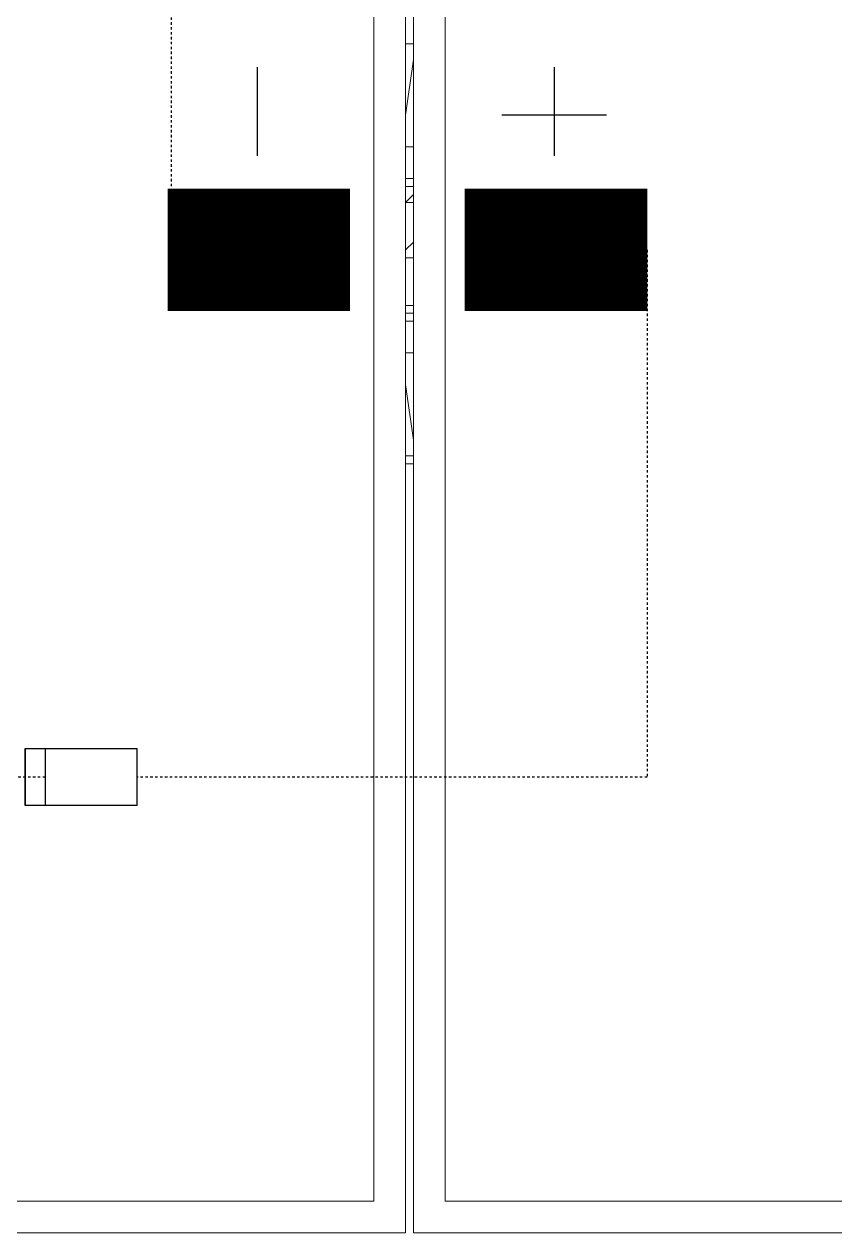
# Model space of a CAD drawing. Header units: feet. Extents: x -9903 to 12307, y -41 to 4121.
# Drawn here: x 5338.82 to 5371.93, y 3657.78 to 3707.16 of the extents above; entities that cross this region are included whole.
import ezdxf

# ---------------------------------------------------------------- set-up
doc = ezdxf.new("R2010")
doc.units = ezdxf.units.FT
doc.header["$MEASUREMENT"] = 0
doc.linetypes.add('HIDDEN', pattern=[0.375, 0.25, -0.125])
for name, color, linetype in [('E-HARN-COMP', 8, 'Continuous'), ('E-TRNK-CABL-NEG', 6, 'HIDDEN'), ('E-TRUNK-CABLE-POS', 6, 'HIDDEN'), ('Polarity-Text', 7, 'Continuous')]:
    doc.layers.add(name, color=color, linetype=linetype)

# ---------------------------------------------------------------- blocks, each defined once
blk = doc.blocks.new('A$C47dfd34d')
at = {"lineweight": 5}
for points in [[(5.77643, 0.41332), (5.57144, 0.41332), (5.57144, 0), (5.77643, 0)], [(5.7781, 0), (5.7781, 0.41332), (5.98142, 0.41332), (5.98142, 0)], [(5.57811, 0.00667), (5.76977, 0.00667), (5.76977, 0.40665), (5.57811, 0.40665)], [(5.78476, 0.00667), (5.78476, 0.40665), (5.97476, 0.40665), (5.97476, 0.00667)], [(5.7781, 0.24999), (5.77643, 0.24999)]]:
    blk.add_lwpolyline(points, close=True, dxfattribs=at)
for points in [[(5.77643, 0.24666), (5.77643, 0.24332)], [(5.7781, 0.24666), (5.77643, 0.23499)], [(5.77643, 0.22832), (5.7781, 0.22832)], [(5.7781, 0.22166), (5.77643, 0.22166)], [(5.77643, 0.21999), (5.7781, 0.21999)], [(5.7781, 0.21666), (5.77643, 0.21666), (5.7781, 0.21832)], [(5.77643, 0.20666), (5.7781, 0.20832)], [(5.7781, 0.20499), (5.77643, 0.20499)], [(5.77643, 0.19499), (5.7781, 0.19499)], [(5.7781, 0.19333), (5.77643, 0.19333)], [(5.77643, 0.19166), (5.7781, 0.19166)], [(5.7781, 0.18499), (5.77643, 0.18499)], [(5.77643, 0.17833), (5.7781, 0.16666)], [(5.77643, 0.16833), (5.77643, 0.16499)], [(5.77643, 0.16499), (5.77643, 0.16499)], [(5.77643, 0.16333), (5.7781, 0.16333)], [(5.77643, 0.16166), (5.7781, 0.16166)]]:
    blk.add_lwpolyline(points, dxfattribs=at)

msp = doc.modelspace()

# ---------------------------------------------------------------- linework, layer by layer
at = {"layer": 'E-HARN-COMP'}
msp.add_line((5343.428, 3675.238), (5338.864, 3675.238), dxfattribs=at)
at = {"layer": 'E-HARN-COMP', "const_width": 5}
for points in [[(5344.68, 3697.936), (5352.135, 3697.936)], [(5364.27, 3697.936), (5356.816, 3697.936)]]:
    msp.add_lwpolyline(points, dxfattribs=at)
at = {"layer": 'E-HARN-COMP'}
for points in [[(5338.864, 3677.563), (5338.864, 3675.238)], [(5338.864, 3675.238), (5338.864, 3677.563), (5343.428, 3677.563)], [(5339.678, 3677.563), (5339.678, 3675.238)], [(5343.428, 3675.238), (5343.428, 3677.563)]]:
    msp.add_lwpolyline(points, dxfattribs=at)
at = {"layer": 'E-TRNK-CABL-NEG', "ltscale": 0.1}
for points in [[(5344.835, 3697.936), (5344.835, 3719.471), (5364.636, 3719.471)], [(5364.27, 3697.936), (5364.27, 3676.401), (5343.428, 3676.401)]]:
    msp.add_lwpolyline(points, dxfattribs=at)
at = {"layer": 'E-TRUNK-CABLE-POS', "ltscale": 0.1}
msp.add_lwpolyline([(5339.678, 3676.401), (5305.073, 3676.401), (5305.073, 3697.936)], dxfattribs=at)
at = {"layer": 'Polarity-Text'}
for p, q in [((5348.33, 3705.401), (5348.33, 3701.781)), ((5360.466, 3705.401), (5360.466, 3701.781)), ((5362.603, 3703.441), (5358.328, 3703.441))]:
    msp.add_line(p, q, dxfattribs=at)

# ---------------------------------------------------------------- block references
at = {"xscale": 194.318304, "yscale": 194.318304, "zscale": 194.318304}
msp.add_blockref('A$C47dfd34d', (4231.926, 3657.779), dxfattribs=at)

doc.saveas('drawing.dxf')
